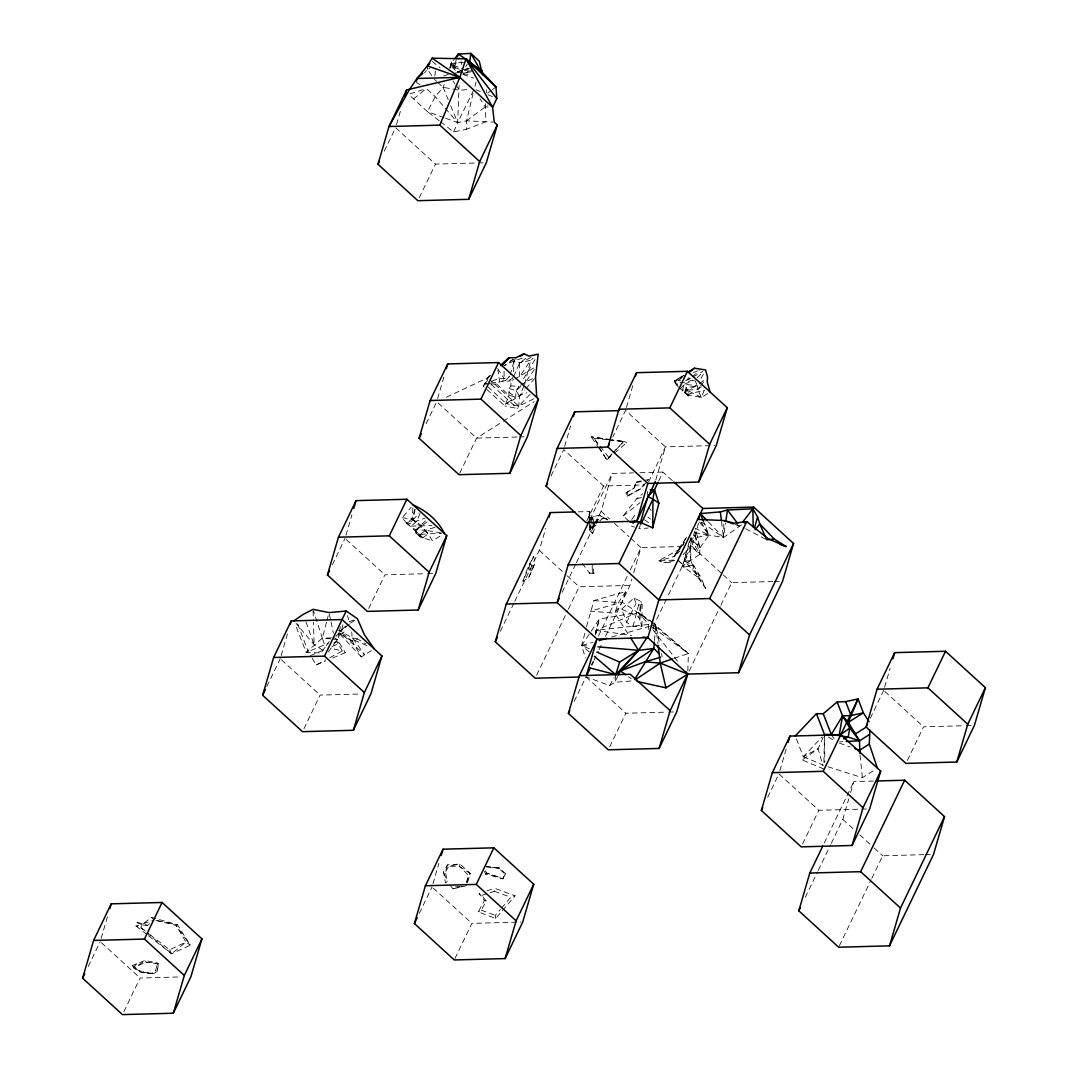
<?xml version="1.0" encoding="UTF-8"?>
<svg xmlns="http://www.w3.org/2000/svg" width="1068" height="1068" viewBox="0 0 1068 1068"><rect width="100%" height="100%" fill="white"/><g stroke="black" fill="none" stroke-linecap="round" stroke-linejoin="round"><path stroke-width="0.75" stroke-dasharray="5 3.75" d="M641.948 626.289L642.082 604.875L640.867 601.324L634.018 598.093L621.616 609.174L626.662 622.377L633.057 626.435L641.948 626.289L638.878 617.317L640.867 601.324M694.908 530.943L690.168 545.601L690.716 560.753L699.914 575.692L705.815 588.481L697.538 576.974L690.716 560.753L690.889 538.539L709.032 535.055L723.49 537.524L741.993 524.588M440.55 121.792L453.62 131.938L466.396 129.295L466.542 120.804L473.778 90.647M490.119 375.589L487.769 377.818L483.363 386.256L504.95 405.974L508.915 395.253L509.156 388.512L510.878 385.975L510.971 380.769L513.761 379.554M823.922 762.418L824.443 736.092M701.689 522.252L723.49 537.524L723.824 523.627M687.819 670.931L688.379 653.536L651.654 621.856M690.889 538.539L699.714 554.359L699.927 547.831L695.455 528.406L709.032 535.055L699.927 547.831L690.889 538.539L682.332 566.053L697.538 576.974L699.914 575.692L692.531 569.938L694.066 566.2L684.708 561.127L690.168 545.601L699.714 554.359L682.332 566.053L692.705 565.479L683.587 567.188M453.62 131.938L457.665 122.646L459.066 85.453M648.329 629.412L648.61 624.433L638.29 612.324L599.241 619.093L581.74 645.472L585.344 658.021M484.485 871.355L485.499 874.118L502.908 878.804L505.551 873.691L499.41 868.07L484.004 866.041M589.376 522.586L589.723 530.449L592.593 533.72L593.261 523.333M513.401 371.744L514.149 360.784L515.39 358.688M524.001 386.015L519.489 396.255L518.768 406.12L517.433 408.47L504.95 405.974M654.47 640.506L655.672 624.54L650.946 625.875M639.892 620.254L641.254 602.486M487.689 380.355L484.698 383.906L506.285 403.611L515.617 397.162L516.124 390.688L519.141 386.229L510.878 385.975M412.889 508.074L411.994 518.955L406.628 523.133L402.155 517.793L411.153 507.3M371.464 650.559L361.371 656.94L352.266 641.334L351.772 632.002M481.828 895.344L494.457 891.273L494.711 888.322L515.123 895.812L495.672 918.467L478.237 911.898L484.418 900.551L478.931 893.409L481.828 895.344L486.207 901.058L481.254 910.15L478.237 911.898M592.593 533.72L595.917 525.242L589.723 530.449L590.911 518.154L589.069 515.991L589.843 511.532L578.309 511.839M485.446 103.676L485.806 121.779L466.396 129.295M615.729 674.682L614.848 682.278L609.614 685.589L586.012 676.845L574.037 701.716M708.471 521.972L723.49 537.524L725.599 522.96M434.783 76.042L435.998 68.018M646.514 482.149L641.387 488.436L627.13 496.26L626.075 492.909L634.339 487.876L636.595 481.721L642.576 480.68M593.034 523.774L594.222 516.405L599.228 515.217L607.665 519.876L608.506 517.927L598.28 519.222L595.423 522.973M707.617 393.598L701.422 397.523L689.808 395.12L688.473 395.974L685.322 393.465L686.323 387.871L684.241 384.293L693.225 380.542M415.132 509.369L413.249 519.822L407.869 524.028L406.628 523.133L413.249 519.822L419.043 512.947M467.13 882.755L468.532 875.319L470.361 873.557L460.028 864.119L447.505 864.786L443.514 871.875L445.489 882.876L447.212 881.514L445.436 871.942L447.505 864.786L448.8 866.135L459.56 866.482L470.361 873.557L467.517 882.689M594.462 524.228L589.723 530.449L590.858 524.495M591.151 523L592.273 517.045L589.162 514.202L589.843 511.532L589.296 521.01L592.273 517.045L592.767 520.183M595.29 633.564L599.241 619.093L595.503 635.206M333.83 642.936L336.66 641.588L338.876 633.044L341.546 633.711L364.695 654.844L352.547 637.97L338.703 630.107L352.266 641.334L357.553 638.984L365.87 643.911M339.237 631.548L340.665 625.541M342.921 624.833L341.453 630.974L337.341 639.505L328.33 651.947M589.296 651.961L581.74 645.472L586.092 628.318M586.492 626.756L593.928 600.536L625.728 591.538L622.23 602.152L614.874 613.232L590.444 611.15L622.23 602.152L650.319 620.962M633.057 626.435L638.557 604.929L636.021 603.327L634.018 598.093M689.247 541.556L682.973 564.732L667.206 597.493M449.895 68.112L451.657 61.984L458.159 71.703L457.798 72.664L454.701 73.225M449.855 68.285L451.123 63.413L453.807 59.888M326.514 622.163L322.309 638.117L325.299 646.954L320.907 652.948L306.169 652.401L295.062 623.859M326.942 620.575L328.624 614.193M451.657 61.984L449.147 70.955M474.953 86.241L476.128 82.009M132.232 965.552L141.497 971.813L151.523 973.322L155.501 970.799L157.49 963.723L158.358 963.336L157.37 971.333L153.392 973.842L141.497 971.813L133.313 967.715L132.232 965.552L145.235 960.399L158.358 963.336L145.902 962.175L133.313 967.715L140.923 972.467L153.392 973.842M510.157 374.908L514.149 360.784L516.592 359.035M101.14 938.478L107.548 916.437M396.508 124.569L401.087 108.829M281.164 655.552L287.572 633.511M345.965 535.255L351.919 514.803M437.626 398.564L444.956 373.386M432.927 883.823L438.881 863.371M564.625 446.451L570.579 425.999M514.776 601.337L539.3 550.367L545.721 528.34M626.475 407.309L633.351 383.706M576.4 562.649L601.15 511.225L612.151 473.444L633.471 472.87M655.805 479.906L665.417 446.851L625.554 410.459L612.885 436.799M605.489 636.368L630.013 585.398L631.856 579.096M633.684 572.808L641.014 547.617L630.147 537.698M705.815 588.481L698.018 576.106L684.708 561.127L691.864 546.255L698.739 522.639M779.867 770.722L786.742 747.119M831.278 843.36L842.812 819.37L848.766 798.917M850.609 792.616L853.813 781.602L873.49 781.068M884.598 687.258L890.085 668.381M414.758 509.529L411.994 518.955L428.215 533.76L432.366 540.728L441.751 535.148M466.275 882.595L468.532 875.319L459.56 866.482L460.028 864.119L448.8 866.135L445.436 871.942L443.514 871.875L447.212 881.514M694.721 379.914L697.311 385.641L686.323 387.871L689.808 395.12L682.092 391.075L684.241 384.293L697.311 385.641L697.711 389.5L701.422 397.523L704.346 389.86M625.728 591.538L618.372 602.619L614.874 613.232L629.8 636.581M823.788 769L802.268 759.949L803.336 756.705L822.253 736.8M459.2 69.233L453.847 67.004L456.316 59.781M522.946 581.272L527.846 567.442L533.493 556.521L535.215 562.222L532.131 570.392L528.673 577.574L522.946 581.272L533.493 556.521M528.673 577.574L535.215 562.222M463.512 62.385L451.123 63.413L453.847 67.004L454.381 65.589L463.726 69.487M683.16 545.281L684.254 542.344L674.055 556.602L658.649 560.807L663.922 562.636L673.574 562.636M149.64 923.673L147.291 925.475L143.339 923.606L137.064 922.619L135.823 925.889L147.317 934.847M485.272 870.66L486.674 873.063L502.908 878.804L504.804 873.864L498.649 868.244L487.328 866.562M596.505 523.734L598.28 519.222M439.242 120.777L427.48 111.646L435.21 96.601L443.127 87.322L444.261 84.439M626.075 492.909L634.192 487.782L636.595 481.721M684.321 392.837L686.323 387.871L682.092 391.075M148.599 935.848L171.574 953.791L190.264 945.18L177.435 924.714L151.269 917.359L142.031 924.848L140.816 927.598L145.729 931.79M513.641 376.497L519.622 362.92L526.284 358.074M524.642 384.56L530.703 360.21L533.186 358.18M823.201 737.294L818.115 748.681L802.268 759.949M685.322 393.465L686.857 390.1L697.311 385.641M689.888 540.141L691.183 537.297M420.058 513.601L416.306 521.811L410.873 526.124L407.869 524.028L425.117 518.127M384.32 151.122L395.587 127.706L435.45 164.112L476.461 163.003M419.257 197.767L435.45 164.112M88.243 966.5L100.218 941.616M266.866 686.497L280.243 658.689M332.375 564.745L345.044 538.405M123.888 1011.676L140.082 978.021L181.093 976.913M426.159 423.662L436.719 401.715L476.582 438.107L517.593 436.999M303.913 728.75L320.106 695.094L361.118 693.986M368.714 608.453L384.907 574.811L425.918 573.703M425.358 521.024L414.905 530.689L416.039 533.212L421.887 538.552L428.215 533.76L441.191 533.586M459.681 473.231L476.582 438.107L501.88 422.1M551.035 475.941L563.717 449.601L603.567 486.007L644.578 484.899M500.345 631.321L514.055 602.833M586.679 521.117L603.567 486.007M589.776 519.916L612.151 473.444M562.142 592.286L575.906 563.69M419.337 913.314L432.019 886.974M536.603 675.216L567.615 610.749M568.35 609.254L579.163 586.773L630.013 585.398M648.516 481.975L665.417 446.851L714.639 445.53M658.742 480.92L663.001 472.069L672.666 480.894M640.199 525.656L638.784 528.607L648.076 528.099M598.44 636.074L627.303 576.106M630.187 570.112L641.014 547.617L681.424 546.536M593.941 660.344L598.28 651.36M599.001 649.851L602.606 642.362M454.981 958.49L471.869 923.379L521.091 922.044M652.868 627.276L666.539 598.894M609.681 746.892L625.875 713.237L666.886 712.129M689.167 671.091L720.179 606.637M720.9 605.142L731.727 582.647L772.738 581.539M767.692 797.289L778.946 773.873L818.809 810.278L859.82 809.17M802.615 843.92L818.809 810.278M870.3 718.217L883.677 690.409M824.229 843.066L853.813 781.602M805.299 897.32L817.567 871.835M818.288 870.34L830.557 844.855M907.346 760.469L923.54 726.814L964.551 725.706M839.395 945.714L871.128 879.765M871.848 878.256L882.675 855.775L923.686 854.667M617.638 676.578L614.848 682.278L632.283 680.877M445.596 118.241L457.665 122.646L474.165 89.058L480.333 91.541M626.662 622.377L636.021 603.327M589.723 530.449L592.553 524.748M502.908 878.804L505.551 873.691M701.062 378.499L703.305 374.214M609.614 685.589L614.193 677.406M483.363 386.256L484.698 383.906L489.157 383.185M594.235 523.854L599.228 515.217L607.665 519.876M453.847 67.004L459.187 57.832M535.001 359.516L522.305 380.916M490.653 382.945L502.32 381.57L504.123 378.513L504.029 370.543M465.648 66.817L467.29 64.08M685.816 538.365L674.055 556.602L679.942 550.954M686.631 537.111L674.055 556.602L683.533 543.639M652.975 628.611L655.672 624.54L659.89 645.499M534.374 369.501L525.937 381.636L522.252 385.027M631.856 519.382L636.528 512.653M598.547 447.652L606.824 459.841L611.871 453.86M326.274 645.619L331.12 638.931L322.309 638.117L306.169 652.401L328.156 643.39M701.422 397.523L686.857 390.1L697.711 389.5L699.673 386.99M700.648 385.748L704.573 380.729M628.852 521.064L623.165 516.031L636.835 498.582L642.709 493.736M627.13 496.26L640.747 488.463L644.391 483.991M345.311 626.355L335.566 636.675M133.313 967.715L136.797 963.59L137.745 965.632L145.235 960.399L145.902 962.175L157.49 963.723L157.37 971.333L155.501 970.799M424.41 72.944L426.439 70.568M533.733 398.871L518.768 406.12L506.285 403.611L519.489 396.255L524.842 389.954M525.91 388.699L534.481 378.633M495.672 918.467L495.232 915.409L500.425 909.362M501.453 908.16L510.811 897.267L515.123 895.812M680.089 389.006L684.241 384.293M599.161 446.931L606.824 459.841L614.714 451.243M615.849 450.015L623.739 441.418L626.836 442.486L614.327 453.326M612.952 452.725L623.739 441.418L612.351 439.816M530.115 394.292L518.768 406.12L490.145 379.994M683.146 554.546L686.404 551.315M489.958 375.749L486.434 380.168L490.012 383.439M505.498 380.422L509.716 376.47L512.974 378.005L507.353 381.289L505.498 380.422L502.32 381.57M509.156 388.512L516.124 390.688L521.037 386.162M697.124 377.685L703.158 372.145M683.8 375.429L677.446 380.782L674.362 381.022L676.525 385.254L675.523 380.929L684.134 375.242M485.499 874.118L486.674 873.063L502.935 878.483M349.463 624.019L340.438 631.095L346.793 626.062M606.824 459.841L613.072 454.421M490.132 375.776L487.769 377.818L445.73 397.496M692.424 376.617L699.286 370.703M699.58 383.706L705.254 378.886M490.653 383.959L496.607 384.013L499.584 381.503L497.928 370.169M146.97 932.845L171.574 953.791L185.966 942.069L190.264 945.18L176.14 925.395L155.901 920.429M592.566 526.724L594.943 524.788M599.722 520.917L603.286 518.02L604.555 518.154M413.516 98.897L426.386 88.551L435.21 96.601L457.665 122.646L466.542 120.804L492.855 122.112M623.165 516.031L639.986 502.668M697.711 389.5L701.289 386.763M466.542 120.804L487.702 105.051M487.675 93.13L491.24 90.473M492.428 89.592L495.979 86.935M426.986 521.905L415.038 530.983M647.128 480.627L648.556 479.639L644.071 480.413M513.334 359.449L503.976 365.777L514.149 360.784L524.508 357.526M520.503 385.308L525.937 381.636L534.174 377.979M682.212 377.645L677.446 380.782L677.459 386.402L675.523 380.929M503.282 421.206L534.214 401.635M676.525 385.254L674.362 381.022L684.161 374.828M354.683 620.441L350.611 623.031L349.169 621.723L347.474 615.609M341.546 633.711L344.23 632.016M827.98 766.757L862.37 777.704L876.067 769.04M510.357 360.984L513.187 359.315M692.945 377.004L702.757 371.504M674.362 381.022L681.531 377.071M680.329 548.832L658.649 560.807L677.726 559.939L682.973 564.732L677.726 559.939L663.922 562.636M796.408 738.923L803.336 756.705L818.115 748.681L822.907 765.876M312.15 658.248L316.195 664.964L325.606 659.931M329.785 657.688L342.334 650.986L345.298 652.681L331.521 658.489M594.222 516.405L590.911 518.154L592.006 523.867M431.726 75.548L427.454 69.38L430.03 68.072M685.656 380.755L690.128 378.579L693.185 379.474M496.607 384.013L508.915 395.253L515.617 397.162L526.898 392.677M150.001 934.66L169.678 949.799L185.966 942.069L176.14 925.395L177.435 924.714L154.339 920.042L151.269 917.359M531.036 357.513L519.622 362.92L514.149 360.784M533.72 367.966L515.15 378.94M653.002 622.671L638.29 612.324L595.971 630.334L596.665 636.154M310.521 655.565L324.312 649.745M331.961 646.514L339.624 643.283L336.66 641.588L342.334 650.986L331.494 648.423M316.195 664.964L325.393 661.079M693.239 372.612L697.564 370.876M462.337 70.047L458.159 71.703L450.976 64.521L450.562 65.629L457.798 72.664L470.414 72.063M492.014 381.142L499.33 378.392L504.123 378.513L509.716 376.47M349.169 621.723L354.669 619.72M443.594 76.015L448.24 74.4M674.295 658.315L688.379 653.536L651.133 622.898M143.339 923.606L152.764 920.549M410.005 93.837L426.386 88.551M486.821 890.859L494.711 888.322M435.036 527.285L425.558 530.249L415.372 529.715L410.873 526.124L431.899 525.589M462.724 70.355L458.159 71.703L462.751 71.436M464.233 69.901L470.32 68.085M462.978 73.492L471.936 70.888L464.286 71.342M589.322 648.797L581.74 645.472L592.753 642.362M611.63 637.009L649.384 626.329M462.27 886.333L452.992 888.843L449.147 883.957M686.884 394.519L704.186 390.274M498.649 868.244L499.41 868.07L483.31 866.749M466.556 885.732L452.992 888.843L453.726 887.174L459.547 886.333M693.212 380.248L681.184 382.931L677.446 380.782L680.61 380.235M698.018 576.106L699.914 575.692M465.047 69.206L468.999 68.365M464.513 70.635L468.478 69.794M636.835 498.582L641.508 497.688M636.475 482.482L642.562 481.428M686.964 379.14L690.128 378.579L684.601 376.083M147.291 925.475L142.031 924.848L135.823 925.889L140.816 927.598L148.679 933.659M507.353 381.289L510.971 380.769M648.61 624.433L595.971 630.334L631.642 635.393M437.613 82.276L443.127 87.322L459.534 90.246L469.293 89.445M684.708 561.127L690.716 560.753M839.608 741.846L842.919 741.673M478.104 162.963L484.672 162.777M519.235 436.959L524.148 436.825M640.039 472.697L663.001 472.069M427.56 573.649L434.115 573.476M774.38 581.499L779.306 581.366M668.528 712.089L673.441 711.955M966.193 725.666L971.106 725.532M861.462 809.117L868.03 808.943M925.329 854.627L930.255 854.493M331.374 637.89L322.309 638.117L313.538 610.843M638.557 604.929L642.082 604.875M484.698 383.906L489.157 383.946M488.103 107.04L485.099 106.893L480.053 98.67M463.125 74.012L471.295 74.426M593.915 573.663L589.483 572.929L593.915 573.663L592.927 564.812M593.928 600.536L618.372 602.619M581.74 645.472L589.87 646.167M332.682 639.078L337.341 639.505L345.298 652.681M607.251 439.696L594.062 438.321L591.191 436.825L597.626 446.304M608.894 439.869L623.739 441.418M402.155 517.793L411.994 518.955L416.306 521.811L420.845 525.309L428.215 533.76L418.616 534.694L415.973 531.744L415.372 529.715L422.848 537.938L432.366 540.728M610.722 439.575L591.191 436.825L607.385 439.389M609.014 439.656L626.836 442.486M694.681 532.638L709.032 535.055L703.478 521.264M441.298 532.999L425.558 530.249L420.124 534.574L415.973 531.744L416.039 533.212L415.372 529.715M528.513 569.698L532.131 570.392M352.547 637.97L357.553 638.984L356.298 636.087M592.193 565.506L592.299 571.1L593.034 571.313M484.418 900.551L486.207 901.058M454.381 65.589L450.976 64.521L452.218 67.418M463.031 74.453L473.832 78.138M631.575 526.124L634.459 527.111M734.904 524.428L744.156 528.099M839.381 743.114L850.235 746.973M444.088 117.694L427.48 111.646L408.51 94.318M494.457 891.273L510.811 897.267M481.254 910.15L495.232 915.409M527.846 567.442L531.717 569.004M803.336 756.705L823.321 765.115M354.229 640.092L367.045 645.713M745.664 528.767L766.624 539.781M487.969 94.665L492.375 96.627M137.064 922.619L142.031 924.848M621.616 609.174L638.878 617.317M736.853 524.628L739.617 526.097M334.391 637.823L337.341 639.505M416.306 82.463L420.084 84.746M352.266 641.334L338.876 633.044L361.371 656.94M828.421 736.973L834.976 741.165M322.803 650.225L314.125 644.671L296.023 623.352M652.588 627.343L688.379 653.536M508.875 392.21L515.617 397.162M628.491 676.792L631.188 678.767M647.929 517.086L650.586 519.088M644.578 519.769L649.905 523.787M432.273 61.37L440.016 67.684M638.29 612.324L649.851 621.843M434.302 79.259L436.505 81.275M678.394 386.763L688.473 395.974M884.891 691.517L923.54 726.814M691.864 546.255L722.061 573.823M723.276 574.931L731.727 582.647M491.2 384.52L517.433 408.47M601.15 511.225L609.601 518.941M614.434 523.36L628.999 536.657M842.812 819.37L854.894 830.397M859.727 834.816L873.01 846.951M874.225 848.045L882.675 855.775M539.3 550.367L565.88 574.637M567.081 575.745L579.163 586.773M586.012 676.845L625.875 713.237M406.628 523.133L422.848 537.938L418.616 534.694L421.887 538.552M346.259 539.514L384.907 574.811M281.458 659.797L320.106 695.094M433.221 888.082L471.869 923.379M101.42 942.724L140.082 978.021M529.808 563.37L532.932 566.481M652.735 629.666L678.46 662.334M648.583 507.166L651.226 510.531M608.64 457.251L594.062 438.321L598.307 445.489M582.18 563.357L589.763 573.449M699.513 522.012L709.032 535.055L700.448 521.317M452.952 80.994L454.834 83.638M455.769 84.959L459.534 90.246M831.318 734.477L835.456 740.751M497.648 368.527L504.123 378.513M516.124 390.688L519.489 396.255M169.678 949.799L171.574 953.791M443.127 87.322L448.186 99.604M450.709 105.745L457.665 122.646M699.927 547.831L694.36 533.479L699.714 554.359M297.718 623.872L308.252 651.8M592.299 571.1L593.047 573.129M305.955 621.95L314.125 644.671L313.445 622.177M627.116 492.441L628.051 495.432M461.029 61.33L461.763 64.521M329.371 614.18L330.706 620.481M331.053 622.057L333.39 633.084M661.519 653.563L662.173 656.78M721.541 521.504L723.49 537.524M655.672 624.54L657.941 643.817M860.034 755.116L862.37 777.704M647.488 491.534L647.742 496.5M589.069 515.991L589.296 521.01L589.162 514.202M313.098 610.936L313.391 620.575M486.407 89.739L486.474 92.596M427.387 65.856L427.454 69.38M824.483 734.45L824.816 762.472M519.622 362.92L519.315 377.111L530.703 360.21L519.622 362.92"/><path stroke-width="1.5" d="M630 522.065L639.051 521.825L652.722 527.832L652.975 499.116L654.484 489.758L658.035 482.389M634.659 679.395L653.87 648.49L654.35 642.108M877.429 768.172L869.312 744.089L869.873 730.205M725.826 521.344L727.468 510.01L752.9 508.809L753.714 507.1L793.577 543.505L782.577 581.272L738.575 672.72L687.712 674.095L660.211 663.094L644.898 661.866L620.428 670.864L615.729 674.682L589.576 667.847M416.52 81.141L416.961 78.498L427.387 65.856L432.126 58.193L465.968 58.833L481.441 71.529L495.979 86.935L496.794 98.59L492.615 107.254L494.257 122.193L497.301 124.969L486.3 162.737L468.705 199.316L417.855 200.691L377.992 164.285L388.979 126.518L406.588 89.939L459.854 77.337L492.615 107.254L465.968 58.833L459.854 77.337L439.829 125.143L388.979 126.518L409.244 89.859L416.961 78.498L422.781 73.425M652.722 527.832L658.876 503.255L654.484 489.758L650.238 489.825M640.119 523.787L647.288 498.102M82.61 978.195L93.61 940.427L111.205 903.848L162.069 902.473L201.932 938.879L190.932 976.646L173.323 1013.225L122.473 1014.6L82.61 978.195L84.732 973.816M109.844 908.574L111.205 903.848M404.759 96.227L406.588 89.939M262.648 695.268L273.635 657.501L291.244 620.922L342.094 619.547L381.957 655.952L370.956 693.719L353.361 730.298L302.511 731.673L262.648 695.268L265.465 689.421M173.323 1013.225L184.323 975.458L201.932 938.879M290.322 624.072L291.244 620.922M327.435 574.985L338.436 537.204L356.044 500.638L406.895 499.263L446.758 535.655L435.757 573.436L418.162 610.015L367.299 611.39L327.435 574.985L329.558 570.592M353.748 508.501L356.044 500.638M468.705 199.316L479.692 161.535L497.301 124.969M419.11 438.294L430.11 400.513L447.706 363.934L498.569 362.559L538.419 398.965L527.432 436.745L509.823 473.311L458.973 474.686L419.11 438.294L421.219 433.902M446.331 368.66L447.706 363.934M353.361 730.298L364.348 692.531L381.957 655.952M418.162 610.015L429.149 572.234L446.758 535.655M509.823 473.311L520.824 435.544L538.419 398.965M579.443 677.019L535.161 678.22L495.298 641.815L506.285 604.034L550.3 512.6L575.011 511.932M414.411 923.553L425.398 885.772L443.006 849.193L493.857 847.832L533.72 884.224L522.733 922.004L505.124 958.583L454.274 959.958L414.411 923.553L417.228 917.692M655.338 481.481L636.822 521.211L585.972 522.586L546.108 486.18L557.109 448.413L574.704 411.834L618.999 410.633M441.177 855.495L443.006 849.193M573.329 416.547L574.704 411.834M548.925 517.312L550.3 512.6M589.055 521.424L568.136 564.892L557.149 602.659L596.999 639.064L647.862 637.689L687.712 674.095L676.725 711.862L659.116 748.441L608.266 749.816L568.403 713.424L579.403 675.644L596.999 639.064L586.466 675.27M618.946 409.258L607.959 447.038L647.822 483.43L698.672 482.069L716.281 445.489L727.268 407.709L687.405 371.304L636.555 372.679L618.946 409.258L669.81 407.883L709.659 444.288L698.672 482.069M635.634 375.829L636.555 372.679M505.124 958.583L516.124 920.803L533.72 884.224M636.822 521.211L647.822 483.43M659.116 748.441L670.117 710.674L687.712 674.095L685.656 671.478M754.542 527.592L757.612 517.032L752.9 508.809L742.46 522.385M738.575 672.72L749.562 634.953L793.577 543.505M761.35 810.452L772.338 772.671L789.946 736.092L840.796 734.731L880.659 771.123L869.672 808.903L852.064 845.482L801.214 846.857L761.35 810.452L762.752 807.528M788.117 742.394L789.946 736.092M876.775 780.975L904.663 780.227L944.526 816.62L933.525 854.4L889.524 945.847L838.66 947.223L798.811 910.817L809.798 873.037L822.787 846.056M866.068 726.988L877.068 689.22L894.677 652.641L945.527 651.266L985.39 687.672L974.39 725.439L956.795 762.018L905.931 763.393L866.068 726.988L867.483 724.064M892.835 658.929L894.677 652.641M852.064 845.482L863.051 807.702L880.659 771.123M889.524 945.847L900.511 908.067L944.526 816.62M956.795 762.018L967.782 724.237L985.39 687.672M594.329 656.299L615.729 674.682L619.654 662.067L638.571 650.319L647.568 636.755M698.739 518.567L700.394 513.601L720.366 511.892L727.468 510.01L737.748 523.614M457.304 56.898L458.279 54.014L470.841 53.4L479.238 61.076L482.536 74.626M859.86 753.501L859.526 740.818L849.848 728.042L848.299 722.328L858.031 698.913L845.642 701.609L837.138 701.983L823.241 713.731L816.406 713.691L795.26 735.959M377.992 164.285L379.394 161.361M93.61 940.427L144.46 939.052L162.069 902.473M273.635 657.501L324.498 656.126L346.206 611.016L357.406 618.719L364.362 634.686L374.174 648.837M338.436 537.204L389.286 535.842L406.895 499.263M430.11 400.513L480.96 399.138L498.569 362.559M546.108 486.18L547.524 483.257M495.298 641.815L497.461 637.316M609.361 444.114L607.959 447.038L557.109 448.413M559.312 598.173L557.149 602.659L506.285 604.034M669.81 407.883L687.405 371.304M568.136 564.892L618.986 563.517L639.051 521.825M640.907 524.174L652.975 499.116L647.742 496.5M425.398 885.772L476.261 884.397L493.857 847.832M568.403 713.424L569.818 710.487M586.732 675.336L590.337 667.847M591.779 664.843L593.221 661.853M709.659 444.288L727.268 407.709M753.714 507.1L702.864 508.475L658.849 599.922L647.862 637.689L642.989 637.009M618.986 563.517L658.849 599.922L709.699 598.547L746.746 521.584L768.239 538.766L786.208 546.562L774.313 539.113L759.775 523.921L757.612 517.032M772.338 772.671L823.201 771.31L858.031 698.913L863.345 712.81L869.018 721.741M798.811 910.817L800.252 907.813M877.068 689.22L927.918 687.845L945.527 651.266M809.798 873.037L860.648 871.675L904.663 780.227M618.332 675.15L620.428 670.864L638.571 650.319L653.87 648.49L659.063 653.669M633.11 523.293L634.646 520.476M454.701 58.713L458.279 54.014L469.706 61.877L470.841 53.4L481.254 71.85L481.908 70.288L481.441 71.529L465.968 58.833L496.794 98.59M755.103 529.768L759.775 523.921L766.01 538.339M501.92 365.63L508.915 357.78L516.004 357.633L523.921 353.775L528.954 356.138L538.165 354.135L535.549 377.378L536.737 397.416M615.729 674.682L638.571 650.319L630.667 637.956M648.863 495.378L654.484 489.758M501.026 365.296L508.915 357.78L500.692 365.576M429.83 63.613L427.387 65.856L459.854 77.337L416.961 78.498M689.514 372.145L694.427 368.206L705.561 369.929L707.523 376.964L707.27 382.197L710.1 392.036M520.25 356.405L523.921 353.775M688.032 372.505L690.636 370.676M293.9 620.842L303.232 614.38L313.058 609.334L329.037 612.605L346.206 611.016M653.87 648.49L620.428 670.864L625.808 674.816M635.26 679.809L660.211 663.094L672.72 658.849M688.353 372.171L694.427 368.206M744.369 523.08L746.746 521.584L734.076 523.16L723.89 520.543L697.604 519.395M637.089 681.451L665.991 687.845L687.712 674.095M837.138 701.983L842.545 715.894L848.299 722.328L863.345 712.81L851.049 715.52L842.545 715.894L831.318 734.477L824.483 734.45L816.406 713.691M866.522 726.894L855.575 733.836L849.848 728.042L842.545 715.894L839.128 735.665L849.848 728.042L848.166 737.053L843.72 738.909M869.312 734.624L859.526 740.818L846.243 741.499M869.312 744.089L859.526 750.283L854.881 748.628M644.898 661.866L660.598 657.247M599.041 640.573L606.918 638.344M766.624 539.781L774.313 539.113M579.403 675.644L630.254 674.268L670.117 710.674M597.987 646.861L638.571 650.319M837.566 735.438L831.318 734.477L823.241 713.731M840.636 735.905L848.166 737.053L859.526 740.818L848.299 722.328M780.187 544.466L786.208 546.562M723.89 520.543L733.329 523.867M596.905 652.107L619.654 662.067M413.142 504.977C426.426 510.784 437.947 520.383 444.435 533.546M432.126 58.193L459.854 77.337M652.975 499.116L658.876 503.255M439.829 125.143L479.692 161.535M927.918 687.845L967.782 724.237M673.868 482.002L702.864 508.475M709.699 598.547L749.562 634.953M480.96 399.138L520.824 435.544M823.201 771.31L863.051 807.702M860.648 871.675L900.511 908.067M389.286 535.842L429.149 572.234M324.498 656.126L364.348 692.531M476.261 884.397L516.124 920.803M144.46 939.052L184.323 975.458M465.968 58.833L495.979 86.935M707.323 520.784L700.394 513.601L703.478 521.264M845.642 701.609L851.049 715.52M665.991 687.845L660.211 663.094L658.128 645.432M720.366 511.892L721.341 519.902M752.9 508.809L753.154 527.125"/></g></svg>
